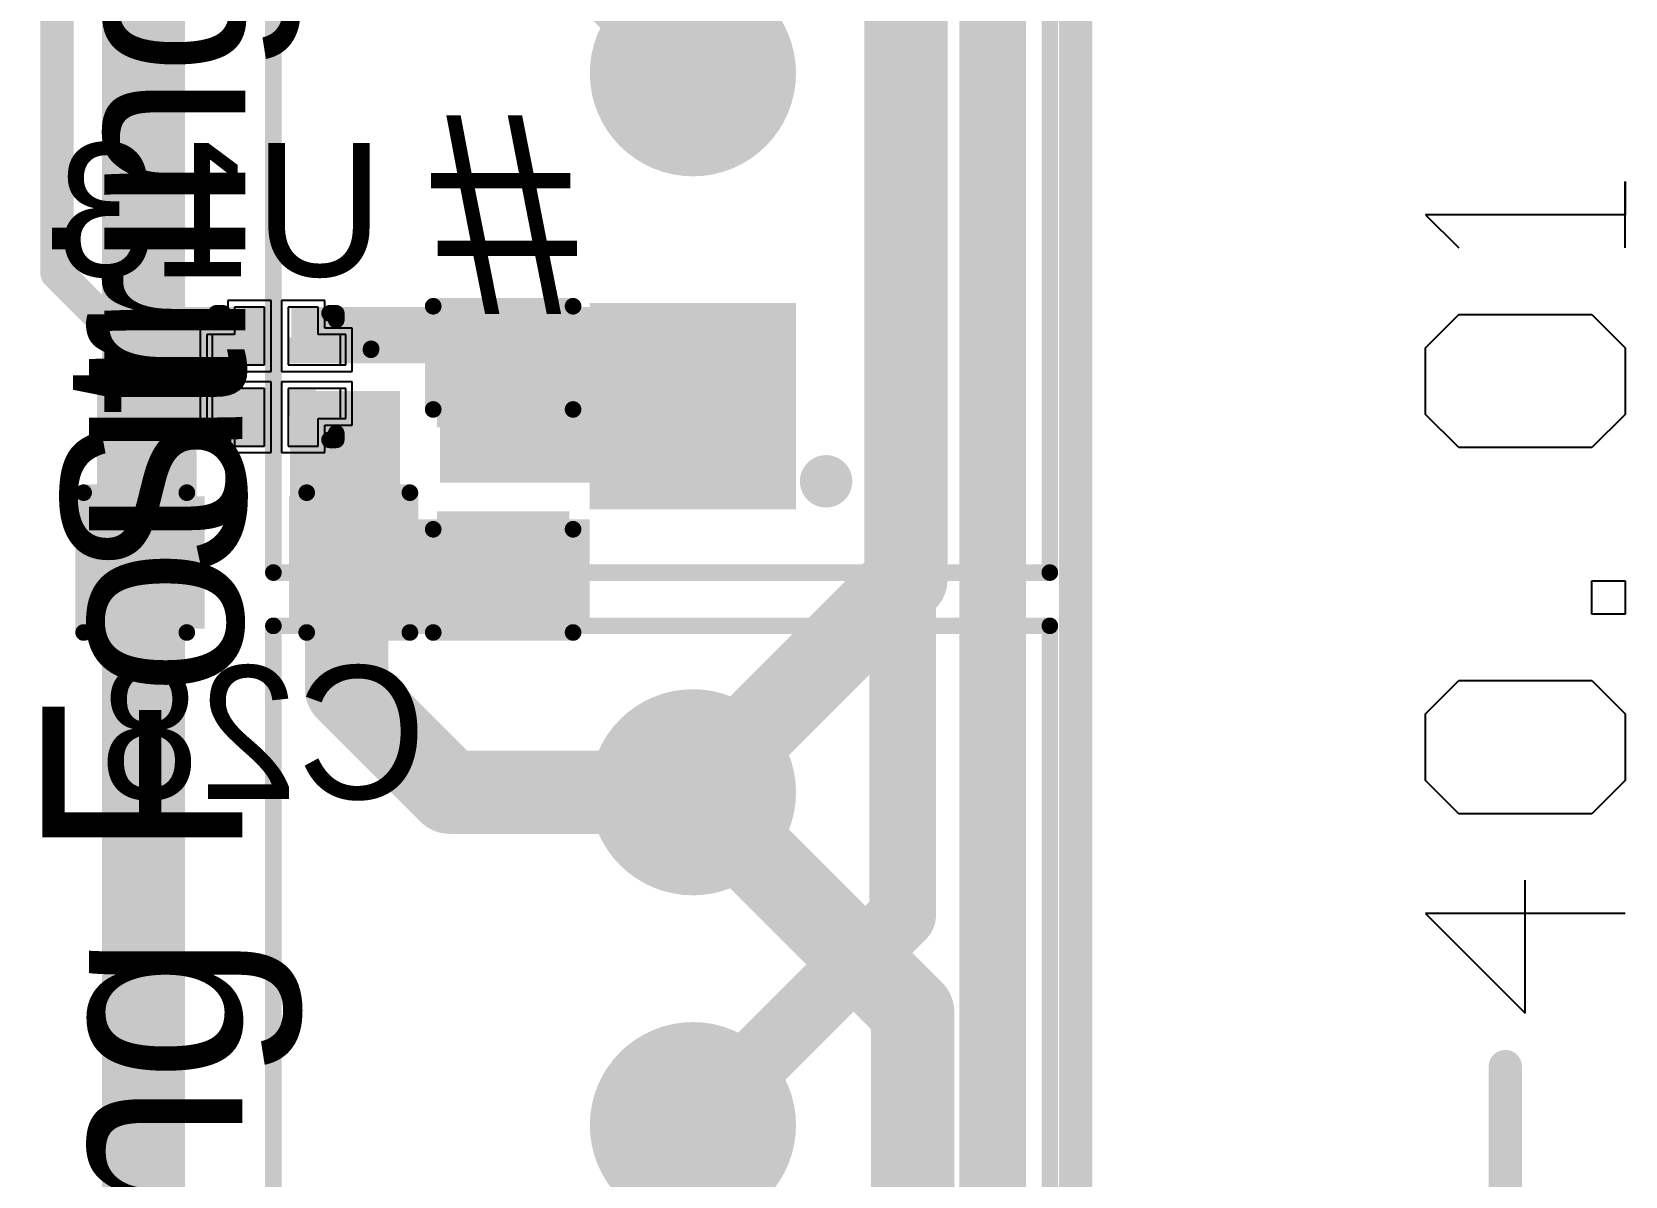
# Model space of a CAD drawing. Header units: millimetres. Extents: x 0.84 to 3.53, y 1.94 to 3.84.
# Drawn here: x 3.0505 to 3.529, y 2.4857 to 2.8294 of the extents above; entities that cross this region are included whole.
import ezdxf

# ---------------------------------------------------------------- set-up
doc = ezdxf.new("R2010")
doc.units = ezdxf.units.MM
doc.header["$MEASUREMENT"] = 0
for name, color, linetype in [('BottomLayer', 5, 'Continuous'), ('BottomOverlay', 54, 'Continuous'), ('BottomPaste', 16, 'Continuous'), ('BottomSolder', 6, 'Continuous'), ('Mechanical1', 6, 'Continuous'), ('Mechanical2', 216, 'Continuous'), ('MultiLayer', 9, 'Continuous'), ('PadHoleLayer', 156, 'Continuous'), ('TopLayer', 1, 'Continuous'), ('TopOverlay', 2, 'Continuous'), ('TopSolder', 216, 'Continuous'), ('ViaHoleLayer', 16, 'Continuous')]:
    doc.layers.add(name, color=color, linetype=linetype)

# ---------------------------------------------------------------- blocks, each defined once
blk = doc.blocks.new('MIC94082YFT_TR_B_27')
at = {"layer": 'BottomLayer'}
for p, q in [((-0.00354, 0.02087), (-0.0126, 0.02087)), ((-0.0126, 0.02087), (-0.0126, 0.0126)), ((-0.00354, 0.00354), (-0.00354, 0.02087)), ((0.0126, 0.02087), (0.00354, 0.02087)), ((0.00354, 0.02087), (0.00354, 0.00354)), ((0.0126, 0.0126), (0.0126, 0.02087)), ((-0.0126, 0.0126), (-0.02087, 0.0126)), ((-0.02087, 0.0126), (-0.02087, 0.00354)), ((0.02087, 0.0126), (0.0126, 0.0126)), ((0.02087, 0.00354), (0.02087, 0.0126)), ((-0.02087, 0.00354), (-0.00354, 0.00354)), ((0.00354, 0.00354), (0.02087, 0.00354)), ((-0.00354, -0.00354), (-0.02087, -0.00354)), ((-0.02087, -0.00354), (-0.02087, -0.0126)), ((-0.00354, -0.02087), (-0.00354, -0.00354)), ((0.02087, -0.00354), (0.00354, -0.00354)), ((0.00354, -0.00354), (0.00354, -0.02087)), ((0.02087, -0.0126), (0.02087, -0.00354)), ((-0.02087, -0.0126), (-0.0126, -0.0126)), ((-0.0126, -0.0126), (-0.0126, -0.02087)), ((0.0126, -0.02087), (0.0126, -0.0126)), ((0.0126, -0.0126), (0.02087, -0.0126)), ((-0.0126, -0.02087), (-0.00354, -0.02087)), ((0.00354, -0.02087), (0.0126, -0.02087))]:
    blk.add_line(p, q, dxfattribs=at)
for points in [[(-0.01181, 0.00394), (-0.00394, 0.00394), (-0.01181, 0.01181), (-0.00394, 0.01181)], [(0.00394, 0.00394), (0.01181, 0.00394), (0.00394, 0.01181), (0.01181, 0.01181)], [(-0.01181, -0.01181), (-0.00394, -0.01181), (-0.01181, -0.00394), (-0.00394, -0.00394)], [(0.00394, -0.01181), (0.01181, -0.01181), (0.00394, -0.00394), (0.01181, -0.00394)]]:
    blk.add_solid(points, dxfattribs=at)
at = {"layer": 'BottomOverlay', "const_width": 0.005}
for points in [[(-0.016, 0.019), (-0.018, 0.019)], [(-0.018, 0.019), (-0.018, 0.017)], [(0.018, 0.019), (0.016, 0.019)], [(0.018, 0.019), (0.018, 0.017)], [(-0.018, -0.017), (-0.018, -0.019)], [(-0.016, -0.019), (-0.018, -0.019)], [(0.018, -0.019), (0.016, -0.019)], [(0.018, -0.017), (0.018, -0.019)]]:
    blk.add_lwpolyline(points, dxfattribs=at)
at = {"layer": 'BottomOverlay', "const_width": 0.0025}
for points in [[(-0.01925, 0.019, 1), (-0.01675, 0.019, 1)], [(-0.01925, 0.019, 1), (-0.01675, 0.019, 1)], [(-0.01925, 0.017, 1), (-0.01675, 0.017, 1)], [(-0.01725, 0.019, 1), (-0.01475, 0.019, 1)], [(0.01475, 0.019, 1), (0.01725, 0.019, 1)], [(0.01675, 0.019, 1), (0.01925, 0.019, 1)], [(0.01675, 0.019, 1), (0.01925, 0.019, 1)], [(0.01675, 0.017, 1), (0.01925, 0.017, 1)], [(-0.02973, -0.00835, 1), (-0.02723, -0.00835, 1)], [(-0.02968, -0.00807, 1), (-0.02718, -0.00807, 1)], [(-0.01925, -0.017, 1), (-0.01675, -0.017, 1)], [(-0.01925, -0.019, 1), (-0.01675, -0.019, 1)], [(-0.01925, -0.019, 1), (-0.01675, -0.019, 1)], [(-0.01725, -0.019, 1), (-0.01475, -0.019, 1)], [(0.01475, -0.019, 1), (0.01725, -0.019, 1)], [(0.01675, -0.017, 1), (0.01925, -0.017, 1)], [(0.01675, -0.019, 1), (0.01925, -0.019, 1)], [(0.01675, -0.019, 1), (0.01925, -0.019, 1)]]:
    blk.add_lwpolyline(points, format="xyb", close=True, dxfattribs=at)
at = {"layer": 'BottomOverlay', "const_width": 0.005}
blk.add_lwpolyline([(-0.02848, -0.00835, -11.439415), (-0.02843, -0.00807)], format="xyb", dxfattribs=at)
at = {"layer": 'BottomPaste'}
for p, q in [((-0.00354, 0.02087), (-0.0126, 0.02087)), ((-0.0126, 0.02087), (-0.0126, 0.0126)), ((-0.00354, 0.00354), (-0.00354, 0.02087)), ((0.0126, 0.02087), (0.00354, 0.02087)), ((0.00354, 0.02087), (0.00354, 0.00354)), ((0.0126, 0.0126), (0.0126, 0.02087)), ((-0.0126, 0.0126), (-0.01929, 0.0126)), ((-0.01929, 0.0126), (-0.01929, 0.00354)), ((0.01929, 0.0126), (0.0126, 0.0126)), ((0.01929, 0.00354), (0.01929, 0.0126)), ((-0.01929, 0.00354), (-0.00354, 0.00354)), ((0.00354, 0.00354), (0.01929, 0.00354)), ((-0.00354, -0.00354), (-0.01929, -0.00354)), ((-0.01929, -0.00354), (-0.01929, -0.0126)), ((-0.00354, -0.02087), (-0.00354, -0.00354)), ((0.01929, -0.00354), (0.00354, -0.00354)), ((0.00354, -0.00354), (0.00354, -0.02087)), ((0.01929, -0.0126), (0.01929, -0.00354)), ((-0.01929, -0.0126), (-0.0126, -0.0126)), ((-0.0126, -0.0126), (-0.0126, -0.02087)), ((0.0126, -0.02087), (0.0126, -0.0126)), ((0.0126, -0.0126), (0.01929, -0.0126)), ((-0.0126, -0.02087), (-0.00354, -0.02087)), ((0.00354, -0.02087), (0.0126, -0.02087))]:
    blk.add_line(p, q, dxfattribs=at)
at = {"layer": 'BottomSolder'}
for p, q in [((-0.00157, 0.02283), (-0.01457, 0.02283)), ((-0.01457, 0.02283), (-0.01457, 0.01457)), ((-0.00157, 0.00157), (-0.00157, 0.02283)), ((0.01457, 0.02283), (0.00157, 0.02283)), ((0.00157, 0.02283), (0.00157, 0.00157)), ((0.01457, 0.01457), (0.01457, 0.02283)), ((-0.01457, 0.01457), (-0.02283, 0.01457)), ((-0.02283, 0.01457), (-0.02283, 0.00157)), ((0.02283, 0.01457), (0.01457, 0.01457)), ((0.02283, 0.00157), (0.02283, 0.01457)), ((-0.02283, 0.00157), (-0.00157, 0.00157)), ((0.00157, 0.00157), (0.02283, 0.00157)), ((-0.00157, -0.00157), (-0.02283, -0.00157)), ((-0.02283, -0.00157), (-0.02283, -0.01457)), ((-0.00157, -0.02283), (-0.00157, -0.00157)), ((0.02283, -0.00157), (0.00157, -0.00157)), ((0.00157, -0.00157), (0.00157, -0.02283)), ((0.02283, -0.01457), (0.02283, -0.00157)), ((-0.02283, -0.01457), (-0.01457, -0.01457)), ((-0.01457, -0.01457), (-0.01457, -0.02283)), ((0.01457, -0.02283), (0.01457, -0.01457)), ((0.01457, -0.01457), (0.02283, -0.01457)), ((-0.01457, -0.02283), (-0.00157, -0.02283)), ((0.00157, -0.02283), (0.01457, -0.02283))]:
    blk.add_line(p, q, dxfattribs=at)
blk = doc.blocks.new('640456_3_54')
at = {"layer": 'BottomLayer', "const_width": 0.02697}
for points in [[(-0.01348, 0, 1), (0.01348, 0, 1)], [(0.08652, 0, 1), (0.11348, 0, 1)]]:
    blk.add_lwpolyline(points, format="xyb", close=True, dxfattribs=at)
at = {"layer": 'BottomLayer'}
blk.add_solid([(-0.07303, 0.02697), (-0.12697, 0.02697), (-0.07303, -0.02697), (-0.12697, -0.02697)], dxfattribs=at)
at = {"layer": 'BottomSolder', "const_width": 0.03097}
for points in [[(-0.01548, 0, 1), (0.01548, 0, 1)], [(0.08452, 0, 1), (0.11548, 0, 1)]]:
    blk.add_lwpolyline(points, format="xyb", close=True, dxfattribs=at)
at = {"layer": 'BottomSolder'}
blk.add_solid([(-0.06903, 0.03097), (-0.13097, 0.03097), (-0.06903, -0.03097), (-0.13097, -0.03097)], dxfattribs=at)
at = {"layer": 'MultiLayer', "const_width": 0.02697}
for points in [[(-0.01348, 0, 1), (0.01348, 0, 1)], [(0.08652, 0, 1), (0.11348, 0, 1)]]:
    blk.add_lwpolyline(points, format="xyb", close=True, dxfattribs=at)
at = {"layer": 'MultiLayer'}
blk.add_solid([(-0.07303, 0.02697), (-0.12697, 0.02697), (-0.07303, -0.02697), (-0.12697, -0.02697)], dxfattribs=at)
at = {"layer": 'PadHoleLayer', "const_width": 0.02008}
for points in [[(-0.11004, 0, 1), (-0.08996, 0, 1)], [(-0.01004, 0, 1), (0.01004, 0, 1)], [(0.08996, 0, 1), (0.11004, 0, 1)]]:
    blk.add_lwpolyline(points, format="xyb", close=True, dxfattribs=at)
at = {"layer": 'TopLayer', "const_width": 0.02697}
for points in [[(-0.01348, 0, 1), (0.01348, 0, 1)], [(0.08652, 0, 1), (0.11348, 0, 1)]]:
    blk.add_lwpolyline(points, format="xyb", close=True, dxfattribs=at)
at = {"layer": 'TopLayer'}
blk.add_solid([(-0.07303, 0.02697), (-0.12697, 0.02697), (-0.07303, -0.02697), (-0.12697, -0.02697)], dxfattribs=at)
at = {"layer": 'TopOverlay', "const_width": 0.005}
for points in [[(-0.15, 0.126), (-0.15, -0.1072)], [(-0.15, 0.126), (0.15, 0.126)], [(0.15, 0.126), (0.15, -0.1072)], [(-0.15, -0.1072), (0.15, -0.1072)]]:
    blk.add_lwpolyline(points, dxfattribs=at)
at = {"layer": 'TopOverlay'}
for points, const_width in [([(-0.15125, 0.126, 1), (-0.14875, 0.126, 1)], 0.0025), ([(-0.15125, 0.126, 1), (-0.14875, 0.126, 1)], 0.0025), ([(0.14875, 0.126, 1), (0.15125, 0.126, 1)], 0.0025), ([(0.14875, 0.126, 1), (0.15125, 0.126, 1)], 0.0025), ([(-0.11865, -0.04, 1), (-0.12653, -0.04, 1)], 0.00787), ([(-0.1285, -0.04, 1), (-0.12456, -0.04, 1)], 0.00394), ([(-0.12062, -0.04, 1), (-0.11669, -0.04, 1)], 0.00394), ([(-0.15125, -0.1072, 1), (-0.14875, -0.1072, 1)], 0.0025), ([(-0.15125, -0.1072, 1), (-0.14875, -0.1072, 1)], 0.0025), ([(0.14875, -0.1072, 1), (0.15125, -0.1072, 1)], 0.0025), ([(0.14875, -0.1072, 1), (0.15125, -0.1072, 1)], 0.0025)]:
    blk.add_lwpolyline(points, format="xyb", close=True, dxfattribs=dict(at, const_width=const_width))
at = {"layer": 'TopSolder', "const_width": 0.03097}
for points in [[(-0.01548, 0, 1), (0.01548, 0, 1)], [(0.08452, 0, 1), (0.11548, 0, 1)]]:
    blk.add_lwpolyline(points, format="xyb", close=True, dxfattribs=at)
at = {"layer": 'TopSolder'}
blk.add_solid([(-0.06903, 0.03097), (-0.13097, 0.03097), (-0.06903, -0.03097), (-0.13097, -0.03097)], dxfattribs=at)
blk = doc.blocks.new('640456_3_55')
at = {"layer": 'BottomLayer', "const_width": 0.02697}
for points in [[(-0.01348, 0, 1), (0.01348, 0, 1)], [(0.08652, 0, 1), (0.11348, 0, 1)]]:
    blk.add_lwpolyline(points, format="xyb", close=True, dxfattribs=at)
at = {"layer": 'BottomLayer'}
blk.add_solid([(-0.07303, 0.02697), (-0.12697, 0.02697), (-0.07303, -0.02697), (-0.12697, -0.02697)], dxfattribs=at)
at = {"layer": 'BottomSolder', "const_width": 0.03097}
for points in [[(-0.01548, 0, 1), (0.01548, 0, 1)], [(0.08452, 0, 1), (0.11548, 0, 1)]]:
    blk.add_lwpolyline(points, format="xyb", close=True, dxfattribs=at)
at = {"layer": 'BottomSolder'}
blk.add_solid([(-0.06903, 0.03097), (-0.13097, 0.03097), (-0.06903, -0.03097), (-0.13097, -0.03097)], dxfattribs=at)
at = {"layer": 'MultiLayer', "const_width": 0.02697}
for points in [[(-0.01348, 0, 1), (0.01348, 0, 1)], [(0.08652, 0, 1), (0.11348, 0, 1)]]:
    blk.add_lwpolyline(points, format="xyb", close=True, dxfattribs=at)
at = {"layer": 'MultiLayer'}
blk.add_solid([(-0.07303, 0.02697), (-0.12697, 0.02697), (-0.07303, -0.02697), (-0.12697, -0.02697)], dxfattribs=at)
at = {"layer": 'PadHoleLayer', "const_width": 0.02008}
for points in [[(-0.11004, 0, 1), (-0.08996, 0, 1)], [(-0.01004, 0, 1), (0.01004, 0, 1)], [(0.08996, 0, 1), (0.11004, 0, 1)]]:
    blk.add_lwpolyline(points, format="xyb", close=True, dxfattribs=at)
at = {"layer": 'TopLayer', "const_width": 0.02697}
for points in [[(-0.01348, 0, 1), (0.01348, 0, 1)], [(0.08652, 0, 1), (0.11348, 0, 1)]]:
    blk.add_lwpolyline(points, format="xyb", close=True, dxfattribs=at)
at = {"layer": 'TopLayer'}
blk.add_solid([(-0.07303, 0.02697), (-0.12697, 0.02697), (-0.07303, -0.02697), (-0.12697, -0.02697)], dxfattribs=at)
at = {"layer": 'TopOverlay', "const_width": 0.005}
for points in [[(-0.15, 0.126), (-0.15, -0.1072)], [(-0.15, 0.126), (0.15, 0.126)], [(0.15, 0.126), (0.15, -0.1072)], [(-0.15, -0.1072), (0.15, -0.1072)]]:
    blk.add_lwpolyline(points, dxfattribs=at)
at = {"layer": 'TopOverlay'}
for points, const_width in [([(-0.15125, 0.126, 1), (-0.14875, 0.126, 1)], 0.0025), ([(-0.15125, 0.126, 1), (-0.14875, 0.126, 1)], 0.0025), ([(0.14875, 0.126, 1), (0.15125, 0.126, 1)], 0.0025), ([(0.14875, 0.126, 1), (0.15125, 0.126, 1)], 0.0025), ([(-0.11865, -0.04, 1), (-0.12653, -0.04, 1)], 0.00787), ([(-0.1285, -0.04, 1), (-0.12456, -0.04, 1)], 0.00394), ([(-0.12062, -0.04, 1), (-0.11669, -0.04, 1)], 0.00394), ([(-0.15125, -0.1072, 1), (-0.14875, -0.1072, 1)], 0.0025), ([(-0.15125, -0.1072, 1), (-0.14875, -0.1072, 1)], 0.0025), ([(0.14875, -0.1072, 1), (0.15125, -0.1072, 1)], 0.0025), ([(0.14875, -0.1072, 1), (0.15125, -0.1072, 1)], 0.0025)]:
    blk.add_lwpolyline(points, format="xyb", close=True, dxfattribs=dict(at, const_width=const_width))
at = {"layer": 'TopSolder', "const_width": 0.03097}
for points in [[(-0.01548, 0, 1), (0.01548, 0, 1)], [(0.08452, 0, 1), (0.11548, 0, 1)]]:
    blk.add_lwpolyline(points, format="xyb", close=True, dxfattribs=at)
at = {"layer": 'TopSolder'}
blk.add_solid([(-0.06903, 0.03097), (-0.13097, 0.03097), (-0.06903, -0.03097), (-0.13097, -0.03097)], dxfattribs=at)
blk = doc.blocks.new('C__0603_B_65')
at = {"layer": 'BottomLayer'}
for points in [[(-0.015, -0.0175), (-0.015, 0.0175), (-0.045, -0.0175), (-0.045, 0.0175)], [(0.045, -0.0175), (0.045, 0.0175), (0.015, -0.0175), (0.015, 0.0175)]]:
    blk.add_solid(points, dxfattribs=at)
at = {"layer": 'BottomOverlay', "const_width": 0.005}
for points in [[(-0.049, -0.021), (-0.049, 0.021)], [(-0.018, 0.021), (-0.049, 0.021)], [(0.049, 0.021), (0.018, 0.021)], [(0.049, -0.021), (0.049, 0.021)], [(-0.018, -0.021), (-0.049, -0.021)], [(0.049, -0.021), (0.018, -0.021)]]:
    blk.add_lwpolyline(points, dxfattribs=at)
at = {"layer": 'BottomOverlay', "const_width": 0.0025}
for points in [[(-0.05025, 0.021, 1), (-0.04775, 0.021, 1)], [(-0.05025, 0.021, 1), (-0.04775, 0.021, 1)], [(-0.01925, 0.021, 1), (-0.01675, 0.021, 1)], [(0.01675, 0.021, 1), (0.01925, 0.021, 1)], [(0.04775, 0.021, 1), (0.05025, 0.021, 1)], [(0.04775, 0.021, 1), (0.05025, 0.021, 1)], [(-0.05025, -0.021, 1), (-0.04775, -0.021, 1)], [(-0.05025, -0.021, 1), (-0.04775, -0.021, 1)], [(-0.01925, -0.021, 1), (-0.01675, -0.021, 1)], [(0.01675, -0.021, 1), (0.01925, -0.021, 1)], [(0.04775, -0.021, 1), (0.05025, -0.021, 1)], [(0.04775, -0.021, 1), (0.05025, -0.021, 1)]]:
    blk.add_lwpolyline(points, format="xyb", close=True, dxfattribs=at)
at = {"layer": 'BottomPaste'}
for points in [[(-0.015, -0.0175), (-0.015, 0.0175), (-0.045, -0.0175), (-0.045, 0.0175)], [(0.045, -0.0175), (0.045, 0.0175), (0.015, -0.0175), (0.015, 0.0175)]]:
    blk.add_solid(points, dxfattribs=at)
at = {"layer": 'BottomSolder'}
for points in [[(-0.01264, -0.01986), (-0.01264, 0.01986), (-0.04736, -0.01986), (-0.04736, 0.01986)], [(0.04736, -0.01986), (0.04736, 0.01986), (0.01264, -0.01986), (0.01264, 0.01986)]]:
    blk.add_solid(points, dxfattribs=at)
blk = doc.blocks.new('C__0603_B_66')
at = {"layer": 'BottomLayer'}
for points in [[(-0.015, -0.0175), (-0.015, 0.0175), (-0.045, -0.0175), (-0.045, 0.0175)], [(0.045, -0.0175), (0.045, 0.0175), (0.015, -0.0175), (0.015, 0.0175)]]:
    blk.add_solid(points, dxfattribs=at)
at = {"layer": 'BottomOverlay', "const_width": 0.005}
for points in [[(-0.049, -0.021), (-0.049, 0.021)], [(-0.049, 0.021), (-0.018, 0.021)], [(0.018, 0.021), (0.049, 0.021)], [(0.049, -0.021), (0.049, 0.021)], [(-0.049, -0.021), (-0.018, -0.021)], [(0.018, -0.021), (0.049, -0.021)]]:
    blk.add_lwpolyline(points, dxfattribs=at)
at = {"layer": 'BottomOverlay', "const_width": 0.0025}
for points in [[(-0.05025, 0.021, 1), (-0.04775, 0.021, 1)], [(-0.05025, 0.021, 1), (-0.04775, 0.021, 1)], [(-0.01925, 0.021, 1), (-0.01675, 0.021, 1)], [(0.01675, 0.021, 1), (0.01925, 0.021, 1)], [(0.04775, 0.021, 1), (0.05025, 0.021, 1)], [(0.04775, 0.021, 1), (0.05025, 0.021, 1)], [(-0.05025, -0.021, 1), (-0.04775, -0.021, 1)], [(-0.05025, -0.021, 1), (-0.04775, -0.021, 1)], [(-0.01925, -0.021, 1), (-0.01675, -0.021, 1)], [(0.01675, -0.021, 1), (0.01925, -0.021, 1)], [(0.04775, -0.021, 1), (0.05025, -0.021, 1)], [(0.04775, -0.021, 1), (0.05025, -0.021, 1)]]:
    blk.add_lwpolyline(points, format="xyb", close=True, dxfattribs=at)
at = {"layer": 'BottomPaste'}
for points in [[(-0.015, -0.0175), (-0.015, 0.0175), (-0.045, -0.0175), (-0.045, 0.0175)], [(0.045, -0.0175), (0.045, 0.0175), (0.015, -0.0175), (0.015, 0.0175)]]:
    blk.add_solid(points, dxfattribs=at)
at = {"layer": 'BottomSolder'}
for points in [[(-0.01264, -0.01986), (-0.01264, 0.01986), (-0.04736, -0.01986), (-0.04736, 0.01986)], [(0.04736, -0.01986), (0.04736, 0.01986), (0.01264, -0.01986), (0.01264, 0.01986)]]:
    blk.add_solid(points, dxfattribs=at)

msp = doc.modelspace()

# ---------------------------------------------------------------- linework, layer by layer
at = {"layer": 'BottomLayer'}
for points, const_width in [([(3.058, 2.757), (3.058, 3.15696)], 0.01), ([(3.313, 2.665), (3.313, 2.853)], 0.025), ([(3.058, 2.757), (3.07653, 2.73847)], 0.01), ([(3.07653, 2.73847), (3.11128, 2.73847)], 0.01), ([(3.08351, 2.66851), (3.085, 2.67)], 0.025), ([(3.08351, 2.67), (3.085, 2.67)], 0.025), ([(3.145, 2.632), (3.145, 2.67)], 0.025), ([(3.145, 2.67), (3.147, 2.668)], 0.025), ([(3.249, 2.601), (3.313, 2.665)], 0.025), ([(3.145, 2.632), (3.176, 2.601)], 0.025), ([(3.176, 2.601), (3.249, 2.601)], 0.025), ([(3.249, 2.601), (3.315, 2.535)], 0.025), ([(3.315, 2.351), (3.315, 2.535)], 0.025)]:
    msp.add_lwpolyline(points, dxfattribs=dict(at, const_width=const_width))
for points, const_width in [([(3.0555, 2.757, 1), (3.0605, 2.757, 1)], 0.005), ([(3.0555, 2.757, 1), (3.0605, 2.757, 1)], 0.005), ([(3.07403, 2.73847, 1), (3.07903, 2.73847, 1)], 0.005), ([(3.07403, 2.73847, 1), (3.07903, 2.73847, 1)], 0.005), ([(3.10878, 2.73847, 1), (3.11378, 2.73847, 1)], 0.005), ([(3.07809, 2.705, 1), (3.08991, 2.705, 1)], 0.01181), ([(3.07726, 2.67, 1), (3.08976, 2.67, 1)], 0.0125), ([(3.07726, 2.66851, 1), (3.08976, 2.66851, 1)], 0.0125), ([(3.07875, 2.67, 1), (3.09125, 2.67, 1)], 0.0125), ([(3.07875, 2.67, 1), (3.09125, 2.67, 1)], 0.0125), ([(3.13875, 2.67, 1), (3.15125, 2.67, 1)], 0.0125), ([(3.13875, 2.67, 1), (3.15125, 2.67, 1)], 0.0125), ([(3.14075, 2.668, 1), (3.15325, 2.668, 1)], 0.0125), ([(3.30675, 2.665, 1), (3.31925, 2.665, 1)], 0.0125), ([(3.30675, 2.665, 1), (3.31925, 2.665, 1)], 0.0125), ([(3.13875, 2.632, 1), (3.15125, 2.632, 1)], 0.0125), ([(3.13875, 2.632, 1), (3.15125, 2.632, 1)], 0.0125), ([(3.16975, 2.601, 1), (3.18225, 2.601, 1)], 0.0125), ([(3.16975, 2.601, 1), (3.18225, 2.601, 1)], 0.0125), ([(3.24275, 2.601, 1), (3.25525, 2.601, 1)], 0.0125), ([(3.24275, 2.601, 1), (3.25525, 2.601, 1)], 0.0125), ([(3.24275, 2.601, 1), (3.25525, 2.601, 1)], 0.0125), ([(3.30875, 2.535, 1), (3.32125, 2.535, 1)], 0.0125), ([(3.30875, 2.535, 1), (3.32125, 2.535, 1)], 0.0125)]:
    msp.add_lwpolyline(points, format="xyb", close=True, dxfattribs=dict(at, const_width=const_width))
for points in [[(3.084, 2.72942), (3.12033, 2.72942), (3.084, 2.74674), (3.12033, 2.74674)], [(3.12841, 2.72987), (3.275, 2.72987), (3.12841, 2.74674), (3.275, 2.74674)], [(3.173, 2.694), (3.275, 2.694), (3.173, 2.742), (3.275, 2.742)], [(3.12033, 2.72187), (3.07, 2.72187), (3.12033, 2.70501), (3.07, 2.70501)], [(3.128, 2.72158), (3.128, 2.654), (3.161, 2.72158), (3.161, 2.654)], [(3.1, 2.66094), (3.1, 2.716), (3.07, 2.66094), (3.07, 2.716)], [(3.128, 2.651), (3.218, 2.651), (3.128, 2.683), (3.218, 2.683)]]:
    msp.add_solid(points, dxfattribs=at)
at = {"layer": 'BottomSolder', "const_width": 0.00991}
msp.add_lwpolyline([(3.07905, 2.705, 1), (3.08895, 2.705, 1)], format="xyb", close=True, dxfattribs=at)
at = {"layer": 'Mechanical1'}
for p, q in [((3.52899, 2.76451), (3.52899, 2.7845)), ((3.52899, 2.7845), (3.52899, 2.77451)), ((3.52899, 2.77451), (3.46901, 2.77451)), ((3.46901, 2.77451), (3.47901, 2.76451)), ((3.46901, 2.73452), (3.47901, 2.74452)), ((3.47901, 2.74452), (3.51899, 2.74452)), ((3.51899, 2.74452), (3.52899, 2.73452)), ((3.46901, 2.71453), (3.46901, 2.73452)), ((3.52899, 2.73452), (3.52899, 2.71453)), ((3.47901, 2.70453), (3.46901, 2.71453)), ((3.52899, 2.71453), (3.51899, 2.70453)), ((3.51899, 2.70453), (3.47901, 2.70453)), ((3.51899, 2.65455), (3.51899, 2.66454)), ((3.51899, 2.66454), (3.52899, 2.66454)), ((3.52899, 2.66454), (3.52899, 2.65455)), ((3.52899, 2.65455), (3.51899, 2.65455)), ((3.46901, 2.62456), (3.47901, 2.63455)), ((3.47901, 2.63455), (3.51899, 2.63455)), ((3.51899, 2.63455), (3.52899, 2.62456)), ((3.46901, 2.60456), (3.46901, 2.62456)), ((3.52899, 2.62456), (3.52899, 2.60456)), ((3.47901, 2.59457), (3.46901, 2.60456)), ((3.52899, 2.60456), (3.51899, 2.59457)), ((3.51899, 2.59457), (3.47901, 2.59457)), ((3.499, 2.53459), (3.499, 2.57457)), ((3.52899, 2.56458), (3.46901, 2.56458)), ((3.46901, 2.56458), (3.499, 2.53459))]:
    msp.add_line(p, q, dxfattribs=at)
at = {"layer": 'Mechanical1', "const_width": 0.01}
msp.add_lwpolyline([(3.493, 2.028), (3.493, 2.51859)], dxfattribs=at)
at = {"layer": 'Mechanical1', "const_width": 0.005}
msp.add_lwpolyline([(3.4905, 2.51859, 1), (3.4955, 2.51859, 1)], format="xyb", close=True, dxfattribs=at)
at = {"layer": 'Mechanical2', "const_width": 0.01}
msp.add_lwpolyline([(3.364, 3.603), (3.364, 2.028)], dxfattribs=at)
at = {"layer": 'MultiLayer', "const_width": 0.01181}
msp.add_lwpolyline([(3.07809, 2.705, 1), (3.08991, 2.705, 1)], format="xyb", close=True, dxfattribs=at)
at = {"layer": 'TopLayer'}
for points, const_width in [([(3.339, 2.275), (3.339, 3.345)], 0.02), ([(3.312, 2.564), (3.312, 3.245)], 0.02), ([(3.084, 2.708), (3.084, 3.019)], 0.025), ([(3.123, 2.943), (3.249, 2.817)], 0.02), ([(3.084, 2.37951), (3.084, 2.705)], 0.025), ([(3.249, 2.501), (3.312, 2.564)], 0.02)]:
    msp.add_lwpolyline(points, dxfattribs=dict(at, const_width=const_width))
for points, const_width in [([(3.244, 2.817, 1), (3.254, 2.817, 1)], 0.01), ([(3.07775, 2.708, 1), (3.09025, 2.708, 1)], 0.0125), ([(3.07775, 2.705, 1), (3.09025, 2.705, 1)], 0.0125), ([(3.07809, 2.705, 1), (3.08991, 2.705, 1)], 0.01181), ([(3.307, 2.564, 1), (3.317, 2.564, 1)], 0.01), ([(3.307, 2.564, 1), (3.317, 2.564, 1)], 0.01), ([(3.244, 2.501, 1), (3.254, 2.501, 1)], 0.01)]:
    msp.add_lwpolyline(points, format="xyb", close=True, dxfattribs=dict(at, const_width=const_width))
at = {"layer": 'TopSolder', "const_width": 0.00991}
msp.add_lwpolyline([(3.07905, 2.705, 1), (3.08895, 2.705, 1)], format="xyb", close=True, dxfattribs=at)
at = {"layer": 'ViaHoleLayer', "const_width": 0.00591}
msp.add_lwpolyline([(3.08105, 2.705, 1), (3.08695, 2.705, 1)], format="xyb", close=True, dxfattribs=at)

# ---------------------------------------------------------------- block references
for name, p, rotation in [('640456_3_55', (3.249, 2.817), 90), ('MIC94082YFT_TR_B_27', (3.12387, 2.72587), 180), ('C__0603_B_65', (3.192, 2.698), 270), ('C__0603_B_66', (3.115, 2.67), 360), ('640456_3_54', (3.249, 2.501), 90)]:
    msp.add_blockref(name, p, dxfattribs=dict(rotation=rotation))

# ---------------------------------------------------------------- texts
at = {"layer": 'BottomOverlay', "text_generation_flag": 2}
msp.add_text('#', height=0.06, rotation=180, dxfattribs=at).set_placement((3.17, 2.80436))
for s, p in [('U13', (3.156, 2.756)), ('C28', (3.169, 2.599))]:
    msp.add_text(s, height=0.04, dxfattribs=at).set_placement(p)
at = {"layer": 'TopOverlay'}
for s, height, p in [('String Three', 0.0551181, (3.11456, 2.665)), ('String Four', 0.06, (3.11365, 2.349))]:
    msp.add_text(s, height=height, rotation=90, dxfattribs=at).set_placement(p)

doc.saveas('drawing.dxf')
